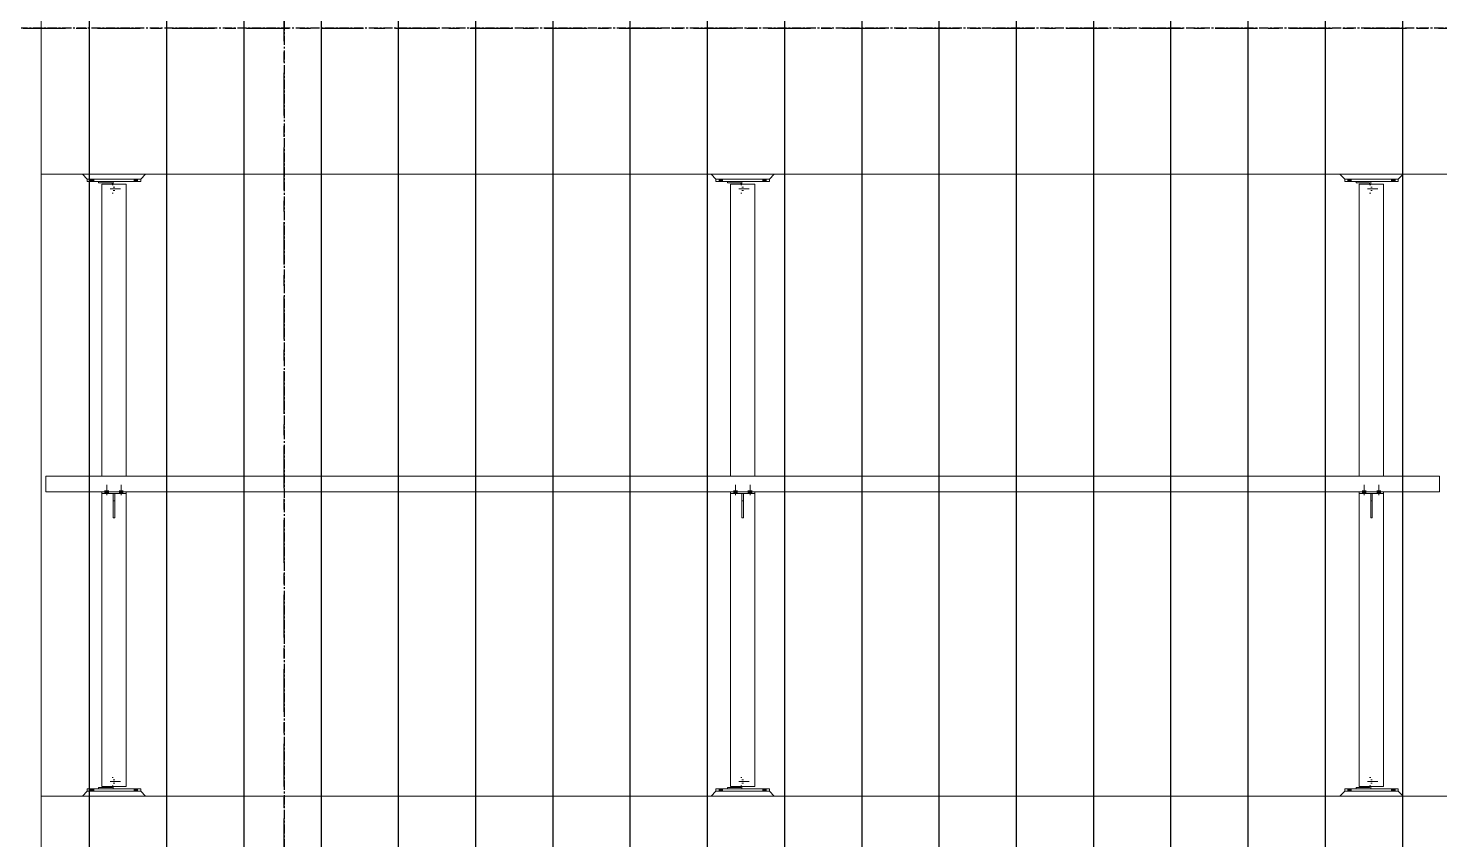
# Model space of a CAD drawing. Header units: millimetres. Extents: x -153298 to 620751, y -313239 to 250031.
# Drawn here: x 31180 to 36983, y 22992 to 26326 of the extents above; entities that cross this region are included whole.
import ezdxf
from ezdxf.enums import TextEntityAlignment as Align

# ---------------------------------------------------------------- set-up
doc = ezdxf.new("R2010")
doc.units = ezdxf.units.MM
for name, pattern in [('CENTER', [2, 1.25, -0.25, 0.25, -0.25]), ('TA_GL_000.70000', [1.925, 0.7, -0.175, 0.175, -0.175, 0.7]), ('XKITLINE00', [0]), ('XKITLINE02', [4, 2, -2])]:
    doc.linetypes.add(name, pattern=pattern)
for name, color, linetype in [('000 - 0_SYM_DWG_GRIDLINE_MAIN_COLOR_251', 251, 'Continuous'), ('000 - 0_SYM_DWG_SLOPE-SYM_TEXT_COLOR_3', 3, 'Continuous'), ('000 - GRID', 251, 'CENTER'), ('HATCH', 7, 'Continuous')]:
    doc.layers.add(name, color=color, linetype=linetype)
doc.layers.add('Bolt', color=1, linetype='Continuous', lineweight=0)
doc.layers.add('Part', color=2, linetype='Continuous', lineweight=0)
doc.styles.add('ARIAL', font='arial.ttf')
doc.styles.add('TA', font='', dxfattribs={"height": 4.5})
doc.styles.get('TA').set_extended_font_data('Cordia New')

# ---------------------------------------------------------------- blocks, each defined once
blk = doc.blocks.new('*A13051268')
at = {"layer": 'Part', "linetype": 'XKITLINE00', "lineweight": 0}
for p, q in [((301.057888, 8.822545), (301.057888, 4.022545)), ((301.057888, 4.022545), (398.857909, 4.022545))]:
    blk.add_line(p, q, dxfattribs=at)
blk = doc.blocks.new('*A13131273')
at = {"layer": 'Part', "linetype": 'XKITLINE00', "lineweight": 0}
for p, q in [((301.057888, -20.634477), (301.057888, -16.417455)), ((301.057888, -16.417455), (516.657888, -16.417455))]:
    blk.add_line(p, q, dxfattribs=at)
blk = doc.blocks.new('*A13521311')
at = {"layer": 'Part', "linetype": 'XKITLINE00', "lineweight": 0}
for p, q in [((296.257888, -24.857455), (296.257888, 40.022545)), ((296.257888, 40.022545), (301.057888, 40.022545)), ((301.057888, -20.634477), (301.057888, 40.022545)), ((301.057888, -24.857455), (301.057888, -21.864234))]:
    blk.add_line(p, q, dxfattribs=at)
blk = doc.blocks.new('*A13531312')
at = {"layer": 'Part', "linetype": 'XKITLINE00', "lineweight": 0}
for p, q in [((301.217888, -5.897455), (301.217888, -6.417455)), ((301.217888, -5.897455), (347.049888, -5.897455)), ((347.049888, -5.897455), (347.049888, -6.417455)), ((301.217888, -6.417455), (347.049888, -6.417455))]:
    blk.add_line(p, q, dxfattribs=at)
blk = doc.blocks.new('*A13551314')
at = {"layer": 'Part', "linetype": 'XKITLINE00', "lineweight": 0}
for p, q in [((303.057888, -5.897455), (303.057888, 3.702545)), ((303.857888, 3.702545), (303.057888, 3.702545)), ((303.857888, -5.897455), (303.857888, 3.702545)), ((303.057888, -16.097455), (303.057888, -6.465455)), ((303.857888, -16.097455), (303.857888, -6.465455)), ((303.057888, -16.097455), (303.857888, -16.097455))]:
    blk.add_line(p, q, dxfattribs=at)
blk = doc.blocks.new('*A13561315')
at = {"layer": 'Part', "linetype": 'XKITLINE00', "lineweight": 0}
for p, q in [((324.533888, 3.702545), (323.733888, 3.702545)), ((323.733888, -5.897455), (323.733888, 3.702545)), ((324.533888, -5.897455), (324.533888, 3.702545)), ((323.733888, -16.097455), (323.733888, -6.465455)), ((324.533888, -16.097455), (324.533888, -6.465455)), ((323.733888, -16.097455), (324.533888, -16.097455))]:
    blk.add_line(p, q, dxfattribs=at)
blk = doc.blocks.new('*A13581317')
at = {"layer": 'Part', "linetype": 'XKITLINE00', "lineweight": 0}
for p, q in [((303.433888, -6.465455), (303.481888, -6.465455)), ((303.433888, -7.265455), (303.433888, -6.465455)), ((303.481888, -6.465455), (303.481888, -7.265455)), ((303.433888, -6.705455), (303.481888, -6.705455)), ((303.481888, -7.265455), (303.433888, -7.265455))]:
    blk.add_line(p, q, dxfattribs=at)
blk = doc.blocks.new('*A13591318')
at = {"layer": 'Part', "linetype": 'XKITLINE00', "lineweight": 0}
for p, q in [((324.109888, -6.465455), (324.157888, -6.465455)), ((324.109888, -7.265455), (324.109888, -6.465455)), ((324.157888, -6.465455), (324.157888, -7.265455)), ((324.109888, -6.705455), (324.157888, -6.705455)), ((324.157888, -7.265455), (324.109888, -7.265455))]:
    blk.add_line(p, q, dxfattribs=at)
blk = doc.blocks.new('*A13611320')
at = {"layer": 'Part', "linetype": 'XKITLINE00', "lineweight": 0}
for p, q in [((345.209888, 3.702545), (344.409888, 3.702545)), ((344.409888, -5.897455), (344.409888, 3.702545)), ((345.209888, -5.897455), (345.209888, 3.702545)), ((344.409888, -16.097455), (344.409888, -6.465455)), ((345.209888, -16.097455), (345.209888, -6.465455)), ((344.409888, -16.097455), (345.209888, -16.097455))]:
    blk.add_line(p, q, dxfattribs=at)
blk = doc.blocks.new('*A13621321')
at = {"layer": 'Bolt'}
for points in [[(344.514, -6.417), (344.514, -6.369), (344.626, -6.369), (344.626, -6.417)], [(344.514, -6.465), (344.514, -6.417), (344.626, -6.417), (344.626, -6.465)], [(344.994, -6.417), (344.994, -6.369), (345.106, -6.369), (345.106, -6.417)], [(344.994, -6.465), (344.994, -6.417), (345.106, -6.417), (345.106, -6.465)]]:
    blk.add_hatch(color=256, dxfattribs=at).paths.add_polyline_path(points, flags=17)
at = {"layer": 'Bolt', "linetype": 'XKITLINE00', "lineweight": 0}
for p, q in [((344.514, -6.417), (344.514, -6.369)), ((344.514, -6.465), (344.514, -6.417)), ((344.57, -6.529), (344.57, -6.185)), ((344.626, -6.417), (344.626, -6.369)), ((344.626, -6.465), (344.626, -6.417)), ((344.994, -6.417), (344.994, -6.369)), ((344.994, -6.465), (344.994, -6.417)), ((345.05, -6.529), (345.05, -6.185)), ((345.106, -6.417), (345.106, -6.369)), ((345.106, -6.465), (345.106, -6.417))]:
    blk.add_line(p, q, dxfattribs=at)
blk = doc.blocks.new('*A13631322')
at = {"layer": 'Part', "linetype": 'XKITLINE00', "lineweight": 0}
for p, q in [((344.785888, -6.465455), (344.833888, -6.465455)), ((344.785888, -7.265455), (344.785888, -6.465455)), ((344.833888, -6.465455), (344.833888, -7.265455)), ((344.785888, -6.705455), (344.833888, -6.705455)), ((344.833888, -7.265455), (344.785888, -7.265455))]:
    blk.add_line(p, q, dxfattribs=at)
blk = doc.blocks.new('*A13641323')
at = {"layer": 'Part', "linetype": 'XKITLINE00', "lineweight": 0}
for p, q in [((344.409888, -6.465455), (344.409888, -6.417455)), ((345.209888, -6.465455), (344.409888, -6.465455)), ((345.209888, -6.465455), (345.209888, -6.417455))]:
    blk.add_line(p, q, dxfattribs=at)
blk = doc.blocks.new('*A14391398')
at = {"layer": 'Bolt'}
for points in [[(302.682, -16.257), (302.682, -16.177), (302.794, -16.177), (302.794, -16.257)], [(304.122, -16.257), (304.122, -16.177), (304.234, -16.177), (304.234, -16.257)]]:
    blk.add_hatch(color=256, dxfattribs=at).paths.add_polyline_path(points, flags=17)
at = {"layer": 'Bolt', "linetype": 'XKITLINE00', "lineweight": 0}
for p, q in [((302.682, -16.177), (302.682, -16.257)), ((302.738, -16.177), (302.738, -16.257)), ((302.794, -16.177), (302.794, -16.257)), ((304.122, -16.177), (304.122, -16.257)), ((304.178, -16.177), (304.178, -16.257)), ((304.234, -16.177), (304.234, -16.257))]:
    blk.add_line(p, q, dxfattribs=at)
blk = doc.blocks.new('*A14401399')
at = {"layer": 'Bolt', "linetype": 'XKITLINE02', "lineweight": 0}
for p, q in [((303.330528, -15.937455), (303.673888, -15.937455)), ((303.393888, -15.801455), (303.433888, -15.801455)), ((303.393888, -16.073455), (303.433888, -16.073455)), ((303.433888, -15.881455), (303.481888, -15.881455)), ((303.433888, -15.993455), (303.481888, -15.993455))]:
    blk.add_line(p, q, dxfattribs=at)
blk = doc.blocks.new('*A14411400')
at = {"layer": 'Part', "linetype": 'XKITLINE00', "lineweight": 0}
for p, q in [((302.953888, -16.177455), (302.953888, -16.137455)), ((302.953888, -16.137455), (303.393888, -16.137455)), ((303.393888, -16.137455), (303.393888, -16.097455)), ((303.433888, -16.177455), (303.433888, -16.097455))]:
    blk.add_line(p, q, dxfattribs=at)
blk = doc.blocks.new('*A14421401')
at = {"layer": 'Part', "linetype": 'XKITLINE00', "lineweight": 0}
for p, q in [((302.417888, -16.417455), (302.577888, -16.257455)), ((302.577888, -16.257455), (304.337888, -16.257455)), ((304.337888, -16.257455), (304.497888, -16.417455))]:
    blk.add_line(p, q, dxfattribs=at)
blk = doc.blocks.new('*A14431402')
at = {"layer": 'Part', "linetype": 'XKITLINE00', "lineweight": 0}
for p, q in [((302.577888, -16.177455), (304.337888, -16.177455)), ((302.577888, -16.177455), (302.577888, -16.257455)), ((304.337888, -16.177455), (304.337888, -16.257455)), ((302.577888, -16.257455), (304.337888, -16.257455))]:
    blk.add_line(p, q, dxfattribs=at)
blk = doc.blocks.new('*A15161470')
at = {"layer": 'Part', "linetype": 'XKITLINE00', "lineweight": 0}
for p, q in [((302.577888, 3.782545), (302.577888, 3.862545)), ((302.577888, 3.862545), (304.337888, 3.862545)), ((302.577888, 3.782545), (304.337888, 3.782545)), ((304.337888, 3.782545), (304.337888, 3.862545))]:
    blk.add_line(p, q, dxfattribs=at)
blk = doc.blocks.new('*A15171471')
at = {"layer": 'Part', "linetype": 'XKITLINE00', "lineweight": 0}
for p, q in [((302.417888, 4.022545), (302.577888, 3.862545)), ((302.577888, 3.862545), (304.337888, 3.862545)), ((304.337888, 3.862545), (304.497888, 4.022545))]:
    blk.add_line(p, q, dxfattribs=at)
blk = doc.blocks.new('*A15181472')
at = {"layer": 'Part', "linetype": 'XKITLINE00', "lineweight": 0}
for p, q in [((302.953888, 3.782545), (302.953888, 3.742545)), ((302.953888, 3.742545), (303.393888, 3.742545)), ((303.393888, 3.742545), (303.393888, 3.702545)), ((303.433888, 3.702545), (303.433888, 3.782545))]:
    blk.add_line(p, q, dxfattribs=at)
blk = doc.blocks.new('*A15191473')
at = {"layer": 'Bolt', "linetype": 'XKITLINE02', "lineweight": 0}
for p, q in [((303.330528, 3.542545), (303.673888, 3.542545)), ((303.393888, 3.678545), (303.433888, 3.678545)), ((303.393888, 3.406545), (303.433888, 3.406545)), ((303.433888, 3.598545), (303.481888, 3.598545)), ((303.433888, 3.486545), (303.481888, 3.486545))]:
    blk.add_line(p, q, dxfattribs=at)
blk = doc.blocks.new('*A15201474')
at = {"layer": 'Bolt'}
for points in [[(302.682, 3.783), (302.682, 3.863), (302.794, 3.863), (302.794, 3.783)], [(304.122, 3.783), (304.122, 3.863), (304.234, 3.863), (304.234, 3.783)]]:
    blk.add_hatch(color=256, dxfattribs=at).paths.add_polyline_path(points, flags=17)
at = {"layer": 'Bolt', "linetype": 'XKITLINE00', "lineweight": 0}
for p, q in [((302.682, 3.783), (302.682, 3.863)), ((302.738, 3.783), (302.738, 3.863)), ((302.794, 3.783), (302.794, 3.863)), ((304.122, 3.783), (304.122, 3.863)), ((304.178, 3.783), (304.178, 3.863)), ((304.234, 3.783), (304.234, 3.863))]:
    blk.add_line(p, q, dxfattribs=at)
blk = doc.blocks.new('*A15451498')
at = {"layer": 'Bolt'}
for points in [[(303.162, -6.417), (303.162, -6.369), (303.274, -6.369), (303.274, -6.417)], [(303.162, -6.465), (303.162, -6.417), (303.274, -6.417), (303.274, -6.465)], [(303.642, -6.417), (303.642, -6.369), (303.754, -6.369), (303.754, -6.417)], [(303.642, -6.465), (303.642, -6.417), (303.754, -6.417), (303.754, -6.465)]]:
    blk.add_hatch(color=256, dxfattribs=at).paths.add_polyline_path(points, flags=17)
at = {"layer": 'Bolt', "linetype": 'XKITLINE00', "lineweight": 0}
for p, q in [((303.162, -6.417), (303.162, -6.369)), ((303.162, -6.465), (303.162, -6.417)), ((303.218, -6.529), (303.218, -6.185)), ((303.274, -6.417), (303.274, -6.369)), ((303.274, -6.465), (303.274, -6.417)), ((303.642, -6.417), (303.642, -6.369)), ((303.642, -6.465), (303.642, -6.417)), ((303.698, -6.529), (303.698, -6.185)), ((303.754, -6.417), (303.754, -6.369)), ((303.754, -6.465), (303.754, -6.417))]:
    blk.add_line(p, q, dxfattribs=at)
blk = doc.blocks.new('*A15461499')
at = {"layer": 'Part', "linetype": 'XKITLINE00', "lineweight": 0}
for p, q in [((303.057888, -6.465455), (303.057888, -6.417455)), ((303.057888, -6.465455), (303.857888, -6.465455)), ((303.857888, -6.465455), (303.857888, -6.417455))]:
    blk.add_line(p, q, dxfattribs=at)
blk = doc.blocks.new('*A15901543')
at = {"layer": 'Part', "linetype": 'XKITLINE00', "lineweight": 0}
for p, q in [((343.929888, -16.177455), (345.689888, -16.177455)), ((343.929888, -16.177455), (343.929888, -16.257455)), ((345.689888, -16.177455), (345.689888, -16.257455)), ((343.929888, -16.257455), (345.689888, -16.257455))]:
    blk.add_line(p, q, dxfattribs=at)
blk = doc.blocks.new('*A15911544')
at = {"layer": 'Part', "linetype": 'XKITLINE00', "lineweight": 0}
for p, q in [((343.769888, -16.417455), (343.929888, -16.257455)), ((343.929888, -16.257455), (345.689888, -16.257455)), ((345.689888, -16.257455), (345.849888, -16.417455))]:
    blk.add_line(p, q, dxfattribs=at)
blk = doc.blocks.new('*A15921545')
at = {"layer": 'Part', "linetype": 'XKITLINE00', "lineweight": 0}
for p, q in [((344.305888, -16.177455), (344.305888, -16.137455)), ((344.305888, -16.137455), (344.745888, -16.137455)), ((344.745888, -16.137455), (344.745888, -16.097455)), ((344.785888, -16.177455), (344.785888, -16.097455))]:
    blk.add_line(p, q, dxfattribs=at)
blk = doc.blocks.new('*A15931546')
at = {"layer": 'Bolt', "linetype": 'XKITLINE02', "lineweight": 0}
for p, q in [((344.682528, -15.937455), (345.025888, -15.937455)), ((344.745888, -15.801455), (344.785888, -15.801455)), ((344.745888, -16.073455), (344.785888, -16.073455)), ((344.785888, -15.881455), (344.833888, -15.881455)), ((344.785888, -15.993455), (344.833888, -15.993455))]:
    blk.add_line(p, q, dxfattribs=at)
blk = doc.blocks.new('*A15941547')
at = {"layer": 'Bolt'}
for points in [[(344.034, -16.257), (344.034, -16.177), (344.146, -16.177), (344.146, -16.257)], [(345.474, -16.257), (345.474, -16.177), (345.586, -16.177), (345.586, -16.257)]]:
    blk.add_hatch(color=256, dxfattribs=at).paths.add_polyline_path(points, flags=17)
at = {"layer": 'Bolt', "linetype": 'XKITLINE00', "lineweight": 0}
for p, q in [((344.034, -16.177), (344.034, -16.257)), ((344.09, -16.177), (344.09, -16.257)), ((344.146, -16.177), (344.146, -16.257)), ((345.474, -16.177), (345.474, -16.257)), ((345.53, -16.177), (345.53, -16.257)), ((345.586, -16.177), (345.586, -16.257))]:
    blk.add_line(p, q, dxfattribs=at)
blk = doc.blocks.new('*A16141567')
at = {"layer": 'Part', "linetype": 'XKITLINE00', "lineweight": 0}
for p, q in [((323.253888, -16.177455), (325.013888, -16.177455)), ((323.253888, -16.177455), (323.253888, -16.257455)), ((325.013888, -16.177455), (325.013888, -16.257455)), ((323.253888, -16.257455), (325.013888, -16.257455))]:
    blk.add_line(p, q, dxfattribs=at)
blk = doc.blocks.new('*A16151568')
at = {"layer": 'Part', "linetype": 'XKITLINE00', "lineweight": 0}
for p, q in [((323.093888, -16.417455), (323.253888, -16.257455)), ((323.253888, -16.257455), (325.013888, -16.257455)), ((325.013888, -16.257455), (325.173888, -16.417455))]:
    blk.add_line(p, q, dxfattribs=at)
blk = doc.blocks.new('*A16161569')
at = {"layer": 'Part', "linetype": 'XKITLINE00', "lineweight": 0}
for p, q in [((323.629888, -16.177455), (323.629888, -16.137455)), ((323.629888, -16.137455), (324.069888, -16.137455)), ((324.069888, -16.137455), (324.069888, -16.097455)), ((324.109888, -16.177455), (324.109888, -16.097455))]:
    blk.add_line(p, q, dxfattribs=at)
blk = doc.blocks.new('*A16171570')
at = {"layer": 'Bolt'}
for points in [[(323.358, -16.257), (323.358, -16.177), (323.47, -16.177), (323.47, -16.257)], [(324.798, -16.257), (324.798, -16.177), (324.91, -16.177), (324.91, -16.257)]]:
    blk.add_hatch(color=256, dxfattribs=at).paths.add_polyline_path(points, flags=17)
at = {"layer": 'Bolt', "linetype": 'XKITLINE00', "lineweight": 0}
for p, q in [((323.358, -16.177), (323.358, -16.257)), ((323.414, -16.177), (323.414, -16.257)), ((323.47, -16.177), (323.47, -16.257)), ((324.798, -16.177), (324.798, -16.257)), ((324.854, -16.177), (324.854, -16.257)), ((324.91, -16.177), (324.91, -16.257))]:
    blk.add_line(p, q, dxfattribs=at)
blk = doc.blocks.new('*A16181571')
at = {"layer": 'Bolt', "linetype": 'XKITLINE02', "lineweight": 0}
for p, q in [((324.006528, -15.937455), (324.349888, -15.937455)), ((324.069888, -15.801455), (324.109888, -15.801455)), ((324.069888, -16.073455), (324.109888, -16.073455)), ((324.109888, -15.881455), (324.157888, -15.881455)), ((324.109888, -15.993455), (324.157888, -15.993455))]:
    blk.add_line(p, q, dxfattribs=at)
blk = doc.blocks.new('*A17051658')
at = {"layer": 'Bolt'}
for points in [[(323.838, -6.417), (323.838, -6.369), (323.95, -6.369), (323.95, -6.417)], [(323.838, -6.465), (323.838, -6.417), (323.95, -6.417), (323.95, -6.465)], [(324.318, -6.417), (324.318, -6.369), (324.43, -6.369), (324.43, -6.417)], [(324.318, -6.465), (324.318, -6.417), (324.43, -6.417), (324.43, -6.465)]]:
    blk.add_hatch(color=256, dxfattribs=at).paths.add_polyline_path(points, flags=17)
at = {"layer": 'Bolt', "linetype": 'XKITLINE00', "lineweight": 0}
for p, q in [((323.838, -6.417), (323.838, -6.369)), ((323.838, -6.465), (323.838, -6.417)), ((323.894, -6.529), (323.894, -6.185)), ((323.95, -6.417), (323.95, -6.369)), ((323.95, -6.465), (323.95, -6.417)), ((324.318, -6.417), (324.318, -6.369)), ((324.318, -6.465), (324.318, -6.417)), ((324.374, -6.529), (324.374, -6.185)), ((324.43, -6.417), (324.43, -6.369)), ((324.43, -6.465), (324.43, -6.417))]:
    blk.add_line(p, q, dxfattribs=at)
blk = doc.blocks.new('*A17061659')
at = {"layer": 'Part', "linetype": 'XKITLINE00', "lineweight": 0}
for p, q in [((323.733888, -6.465455), (323.733888, -6.417455)), ((323.733888, -6.465455), (324.533888, -6.465455)), ((324.533888, -6.465455), (324.533888, -6.417455))]:
    blk.add_line(p, q, dxfattribs=at)
blk = doc.blocks.new('*A17081661')
at = {"layer": 'Part', "linetype": 'XKITLINE00', "lineweight": 0}
for p, q in [((323.253888, 3.782545), (323.253888, 3.862545)), ((323.253888, 3.862545), (325.013888, 3.862545)), ((323.253888, 3.782545), (325.013888, 3.782545)), ((325.013888, 3.782545), (325.013888, 3.862545))]:
    blk.add_line(p, q, dxfattribs=at)
blk = doc.blocks.new('*A17091662')
at = {"layer": 'Part', "linetype": 'XKITLINE00', "lineweight": 0}
for p, q in [((323.093888, 4.022545), (323.253888, 3.862545)), ((323.253888, 3.862545), (325.013888, 3.862545)), ((325.013888, 3.862545), (325.173888, 4.022545))]:
    blk.add_line(p, q, dxfattribs=at)
blk = doc.blocks.new('*A17101663')
at = {"layer": 'Part', "linetype": 'XKITLINE00', "lineweight": 0}
for p, q in [((323.629888, 3.782545), (323.629888, 3.742545)), ((323.629888, 3.742545), (324.069888, 3.742545)), ((324.069888, 3.742545), (324.069888, 3.702545)), ((324.109888, 3.702545), (324.109888, 3.782545))]:
    blk.add_line(p, q, dxfattribs=at)
blk = doc.blocks.new('*A17111664')
at = {"layer": 'Bolt', "linetype": 'XKITLINE02', "lineweight": 0}
for p, q in [((324.006528, 3.542545), (324.349888, 3.542545)), ((324.069888, 3.678545), (324.109888, 3.678545)), ((324.069888, 3.406545), (324.109888, 3.406545)), ((324.109888, 3.598545), (324.157888, 3.598545)), ((324.109888, 3.486545), (324.157888, 3.486545))]:
    blk.add_line(p, q, dxfattribs=at)
blk = doc.blocks.new('*A17121665')
at = {"layer": 'Bolt'}
for points in [[(323.358, 3.783), (323.358, 3.863), (323.47, 3.863), (323.47, 3.783)], [(324.798, 3.783), (324.798, 3.863), (324.91, 3.863), (324.91, 3.783)]]:
    blk.add_hatch(color=256, dxfattribs=at).paths.add_polyline_path(points, flags=17)
at = {"layer": 'Bolt', "linetype": 'XKITLINE00', "lineweight": 0}
for p, q in [((323.358, 3.783), (323.358, 3.863)), ((323.414, 3.783), (323.414, 3.863)), ((323.47, 3.783), (323.47, 3.863)), ((324.798, 3.783), (324.798, 3.863)), ((324.854, 3.783), (324.854, 3.863)), ((324.91, 3.783), (324.91, 3.863))]:
    blk.add_line(p, q, dxfattribs=at)
blk = doc.blocks.new('*A17181671')
at = {"layer": 'Bolt'}
for points in [[(344.034, 3.783), (344.034, 3.863), (344.146, 3.863), (344.146, 3.783)], [(345.474, 3.783), (345.474, 3.863), (345.586, 3.863), (345.586, 3.783)]]:
    blk.add_hatch(color=256, dxfattribs=at).paths.add_polyline_path(points, flags=17)
at = {"layer": 'Bolt', "linetype": 'XKITLINE00', "lineweight": 0}
for p, q in [((344.034, 3.783), (344.034, 3.863)), ((344.09, 3.783), (344.09, 3.863)), ((344.146, 3.783), (344.146, 3.863)), ((345.474, 3.783), (345.474, 3.863)), ((345.53, 3.783), (345.53, 3.863)), ((345.586, 3.783), (345.586, 3.863))]:
    blk.add_line(p, q, dxfattribs=at)
blk = doc.blocks.new('*A17191672')
at = {"layer": 'Bolt', "linetype": 'XKITLINE02', "lineweight": 0}
for p, q in [((344.682528, 3.542545), (345.025888, 3.542545)), ((344.745888, 3.678545), (344.785888, 3.678545)), ((344.745888, 3.406545), (344.785888, 3.406545)), ((344.785888, 3.598545), (344.833888, 3.598545)), ((344.785888, 3.486545), (344.833888, 3.486545))]:
    blk.add_line(p, q, dxfattribs=at)
blk = doc.blocks.new('*A17201673')
at = {"layer": 'Part', "linetype": 'XKITLINE00', "lineweight": 0}
for p, q in [((344.305888, 3.782545), (344.305888, 3.742545)), ((344.305888, 3.742545), (344.745888, 3.742545)), ((344.745888, 3.742545), (344.745888, 3.702545)), ((344.785888, 3.702545), (344.785888, 3.782545))]:
    blk.add_line(p, q, dxfattribs=at)
blk = doc.blocks.new('*A17211674')
at = {"layer": 'Part', "linetype": 'XKITLINE00', "lineweight": 0}
for p, q in [((343.769888, 4.022545), (343.929888, 3.862545)), ((343.929888, 3.862545), (345.689888, 3.862545)), ((345.689888, 3.862545), (345.849888, 4.022545))]:
    blk.add_line(p, q, dxfattribs=at)
blk = doc.blocks.new('*A17221675')
at = {"layer": 'Part', "linetype": 'XKITLINE00', "lineweight": 0}
for p, q in [((343.929888, 3.782545), (343.929888, 3.862545)), ((343.929888, 3.862545), (345.689888, 3.862545)), ((343.929888, 3.782545), (345.689888, 3.782545)), ((345.689888, 3.782545), (345.689888, 3.862545))]:
    blk.add_line(p, q, dxfattribs=at)
blk = doc.blocks.new('*U5052')
at = {"layer": '000 - 0_SYM_DWG_GRIDLINE_MAIN_COLOR_251', "color": 0, "linetype": 'ByBlock', "ltscale": 5}
blk.add_line((20, 0), (-355.74, 0), dxfattribs=at)
at = {"style": 'TA', "flags": 1}
blk.add_attdef('LOCATION', (6, -6), '', height=4.5, rotation=270, dxfattribs=at)
at = {"layer": '000 - 0_SYM_DWG_SLOPE-SYM_TEXT_COLOR_3', "style": 'ARIAL'}
blk.add_attdef('GRID-HEAD', text='', height=4, rotation=90, dxfattribs=at).set_placement((40, 0), align=Align.MIDDLE_CENTER)
blk = doc.blocks.new('*U6394')
at = {"layer": '000 - 0_SYM_DWG_GRIDLINE_MAIN_COLOR_251', "color": 0, "linetype": 'ByBlock', "ltscale": 5}
blk.add_line((20, 0), (-651.81, 0), dxfattribs=at)
at = {"style": 'TA', "flags": 1}
blk.add_attdef('LOCATION', (6, -6), '', height=4.5, rotation=270, dxfattribs=at)
blk = doc.blocks.new('W-1-PP19-ST-ENT1-1_20260610-094632_ELEVATION_1_DIMS')
at = {"layer": '000 - GRID', "linetype": 'TA_GL_000.70000', "xscale": 50.00000000000004, "yscale": 50.00000000000004, "zscale": 50.00000000000004}
for name, p, rotation in [('*U5052', (0, 101510), 270), ('*U6394', (-2830, 109750), 180)]:
    blk.add_blockref(name, p, dxfattribs=dict(at, rotation=rotation))

msp = doc.modelspace()

# ---------------------------------------------------------------- hatches: boundary and pattern name
at = {"layer": 'HATCH'}
h = msp.add_hatch(dxfattribs=at)
h.set_pattern_fill('ANSI31', color=250, scale=100, angle=45)
h.paths.add_polyline_path([(30433.5472, 30522.6501), (43397.7713, 30522.6501), (43397.7713, 22125.8988), (30433.5472, 22125.8988)])

# ---------------------------------------------------------------- linework, layer by layer
at = {"color": 1, "linetype": 'CENTER', "ltscale": 30}
for p, q in [((32232.7713, 32774.6401), (32232.7713, 16703.507)), ((59557.5016, 26325.8988), (24877.4489, 26325.8988))]:
    msp.add_line(p, q, dxfattribs=at)

# ---------------------------------------------------------------- block references
at = {"color": 6}
msp.add_blockref('W-1-PP19-ST-ENT1-1_20260610-094632_ELEVATION_1_DIMS', (32232.7713, -83424.1012), dxfattribs=at)
at = {"lineweight": 0, "xscale": 125, "yscale": 125, "zscale": 125}
for name in ['*A13521311', '*A13051268', '*A15171471', '*A15161470', '*A15201474', '*A17091662', '*A17081661', '*A17121665', '*A17211674', '*A17221675', '*A17181671', '*A15181472', '*A13551314', '*A15191473', '*A17101663', '*A13561315', '*A17111664', '*A17201673', '*A13611320', '*A17191672', '*A13531312', '*A15451498', '*A17051658', '*A13621321', '*A15461499', '*A13581317', '*A17061659', '*A13591318', '*A13641323', '*A13631322', '*A14411400', '*A14401399', '*A16161569', '*A16181571', '*A15921545', '*A15931546', '*A13131273', '*A14421401', '*A14431402', '*A14391398', '*A16151568', '*A16141567', '*A16171570', '*A15911544', '*A15901543', '*A15941547']:
    msp.add_blockref(name, (-6399.4671, 25223.0807), dxfattribs=at)

doc.saveas('drawing.dxf')
